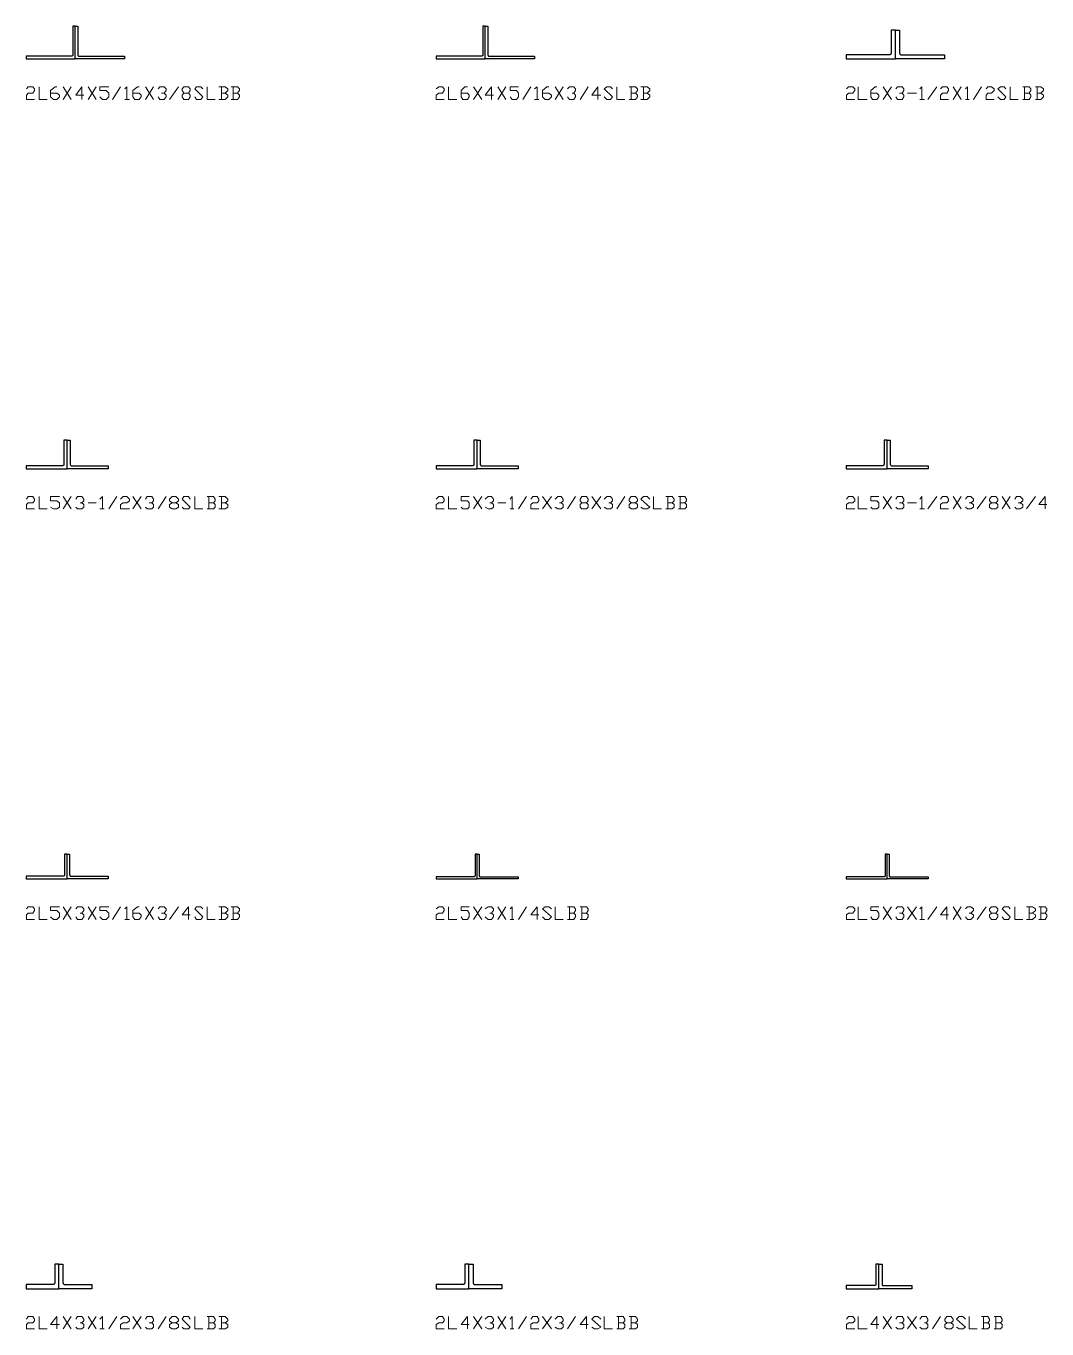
# Model space of a CAD drawing. Header units: inches. Extents: x 0 to 985, y -1555 to 12.
# Drawn here: x 500 to 624.5, y -1354.9 to -1196 of the extents above; entities that cross this region are included whole.
import ezdxf

# ---------------------------------------------------------------- set-up
doc = ezdxf.new("R2010")
doc.units = ezdxf.units.IN
doc.header["$MEASUREMENT"] = 0
doc.layers.add('AISC_STEEL', color=7, linetype='Continuous')

msp = doc.modelspace()

# ---------------------------------------------------------------- linework, layer by layer
at = {"color": 3, "lineweight": 0}
for points in [[(500.06, -1203.65), (500.27, -1203.43), (500.82, -1203.43), (501.04, -1203.65), (501.04, -1203.87), (500.82, -1204.19), (500.27, -1204.19), (500.06, -1204.41), (500.06, -1204.96), (501.04, -1204.96)], [(501.58, -1203.43), (501.58, -1204.96), (502.56, -1204.96)], [(503, -1204.19), (503.76, -1204.19), (504.09, -1204.41), (504.09, -1204.63), (503.76, -1204.96), (503.33, -1204.96), (503, -1204.63), (503, -1203.87), (503.55, -1203.43), (503.76, -1203.43)], [(504.53, -1204.96), (505.51, -1203.43)], [(504.53, -1203.43), (505.51, -1204.96)], [(507.04, -1204.41), (506.05, -1204.41), (506.82, -1203.43), (506.82, -1204.96)], [(507.58, -1204.96), (508.56, -1203.43)], [(507.58, -1203.43), (508.56, -1204.96)], [(509, -1204.63), (509.33, -1204.96), (509.76, -1204.96), (510.09, -1204.63), (510.09, -1204.19), (509.76, -1203.87), (509, -1203.87), (509, -1203.43), (510.09, -1203.43)], [(510.53, -1204.96), (511.51, -1203.43)], [(512.05, -1203.65), (512.27, -1203.43), (512.27, -1204.96)], [(513.03, -1204.19), (513.8, -1204.19), (514.02, -1204.41), (514.02, -1204.63), (513.8, -1204.96), (513.25, -1204.96), (513.03, -1204.63), (513.03, -1203.87), (513.58, -1203.43), (513.8, -1203.43)], [(514.56, -1204.96), (515.54, -1203.43)], [(514.56, -1203.43), (515.54, -1204.96)], [(516.09, -1203.65), (516.31, -1203.43), (516.85, -1203.43), (517.07, -1203.65), (517.07, -1203.87), (516.85, -1204.19), (516.52, -1204.19)], [(516.85, -1204.19), (517.07, -1204.41), (517.07, -1204.63), (516.85, -1204.96), (516.31, -1204.96), (516.09, -1204.63)], [(517.5, -1204.96), (518.6, -1203.43)], [(519.79, -1204.19), (520.01, -1204.41), (520.01, -1204.63), (519.79, -1204.96), (519.25, -1204.96), (519.03, -1204.63), (519.03, -1204.41), (519.25, -1204.19), (519.79, -1204.19), (520.01, -1203.87), (520.01, -1203.65), (519.79, -1203.43), (519.25, -1203.43), (519.03, -1203.65), (519.03, -1203.87), (519.25, -1204.19)], [(520.56, -1204.63), (520.78, -1204.96), (521.32, -1204.96), (521.54, -1204.63), (520.56, -1203.65), (520.78, -1203.43), (521.32, -1203.43), (521.54, -1203.65)], [(522.08, -1203.43), (522.08, -1204.96), (523.07, -1204.96)], [(524.27, -1204.19), (524.59, -1203.87), (524.59, -1203.65), (524.27, -1203.43), (523.5, -1203.43)], [(523.5, -1204.96), (524.27, -1204.96), (524.59, -1204.63), (524.59, -1204.41), (524.27, -1204.19), (523.83, -1204.19)], [(523.83, -1203.43), (523.83, -1204.96)], [(525.79, -1204.19), (526.01, -1203.87), (526.01, -1203.65), (525.79, -1203.43), (525.03, -1203.43)], [(525.03, -1204.96), (525.79, -1204.96), (526.01, -1204.63), (526.01, -1204.41), (525.79, -1204.19), (525.25, -1204.19)], [(525.25, -1203.43), (525.25, -1204.96)], [(550, -1203.65), (550.33, -1203.43), (550.77, -1203.43), (550.98, -1203.65), (550.98, -1203.87), (550.77, -1204.19), (550.33, -1204.19), (550, -1204.41), (550, -1204.96), (550.98, -1204.96)], [(551.53, -1203.43), (551.53, -1204.96), (552.51, -1204.96)], [(553.06, -1204.19), (553.82, -1204.19), (554.04, -1204.41), (554.04, -1204.63), (553.82, -1204.96), (553.27, -1204.96), (553.06, -1204.63), (553.06, -1203.87), (553.49, -1203.43), (553.82, -1203.43)], [(554.58, -1204.96), (555.56, -1203.43)], [(554.58, -1203.43), (555.56, -1204.96)], [(556.98, -1204.41), (556, -1204.41), (556.76, -1203.43), (556.76, -1204.96)], [(557.53, -1204.96), (558.51, -1203.43)], [(557.53, -1203.43), (558.51, -1204.96)], [(559.05, -1204.63), (559.27, -1204.96), (559.82, -1204.96), (560.03, -1204.63), (560.03, -1204.19), (559.82, -1203.87), (559.05, -1203.87), (559.05, -1203.43), (560.03, -1203.43)], [(560.58, -1204.96), (561.56, -1203.43)], [(562, -1203.65), (562.32, -1203.43), (562.32, -1204.96)], [(562.98, -1204.19), (563.74, -1204.19), (564.07, -1204.41), (564.07, -1204.63), (563.74, -1204.96), (563.31, -1204.96), (562.98, -1204.63), (562.98, -1203.87), (563.52, -1203.43), (563.74, -1203.43)], [(564.51, -1204.96), (565.49, -1203.43)], [(564.51, -1203.43), (565.49, -1204.96)], [(566.03, -1203.65), (566.25, -1203.43), (566.8, -1203.43), (567.01, -1203.65), (567.01, -1203.87), (566.8, -1204.19), (566.58, -1204.19)], [(566.8, -1204.19), (567.01, -1204.41), (567.01, -1204.63), (566.8, -1204.96), (566.25, -1204.96), (566.03, -1204.63)], [(567.56, -1204.96), (568.54, -1203.43)], [(570.07, -1204.41), (568.98, -1204.41), (569.74, -1203.43), (569.74, -1204.96)], [(570.5, -1204.63), (570.83, -1204.96), (571.27, -1204.96), (571.49, -1204.63), (570.5, -1203.65), (570.83, -1203.43), (571.27, -1203.43), (571.49, -1203.65)], [(572.03, -1203.43), (572.03, -1204.96), (573.01, -1204.96)], [(574.32, -1204.19), (574.54, -1203.87), (574.54, -1203.65), (574.32, -1203.43), (573.56, -1203.43)], [(573.56, -1204.96), (574.32, -1204.96), (574.54, -1204.63), (574.54, -1204.41), (574.32, -1204.19), (573.78, -1204.19)], [(573.78, -1203.43), (573.78, -1204.96)], [(575.74, -1204.19), (576.07, -1203.87), (576.07, -1203.65), (575.74, -1203.43), (574.97, -1203.43)], [(574.97, -1204.96), (575.74, -1204.96), (576.07, -1204.63), (576.07, -1204.41), (575.74, -1204.19), (575.3, -1204.19)], [(575.3, -1203.43), (575.3, -1204.96)], [(600.06, -1203.65), (600.27, -1203.43), (600.82, -1203.43), (601.04, -1203.65), (601.04, -1203.87), (600.82, -1204.19), (600.27, -1204.19), (600.06, -1204.41), (600.06, -1204.96), (601.04, -1204.96)], [(601.47, -1203.43), (601.47, -1204.96), (602.56, -1204.96)], [(603, -1204.19), (603.76, -1204.19), (603.98, -1204.41), (603.98, -1204.63), (603.76, -1204.96), (603.22, -1204.96), (603, -1204.63), (603, -1203.87), (603.55, -1203.43), (603.76, -1203.43)], [(604.53, -1204.96), (605.51, -1203.43)], [(604.53, -1203.43), (605.51, -1204.96)], [(606.05, -1203.65), (606.27, -1203.43), (606.82, -1203.43), (607.04, -1203.65), (607.04, -1203.87), (606.82, -1204.19), (606.49, -1204.19)], [(606.82, -1204.19), (607.04, -1204.41), (607.04, -1204.63), (606.82, -1204.96), (606.27, -1204.96), (606.05, -1204.63)], [(607.47, -1204.19), (608.56, -1204.19)], [(609, -1203.65), (609.22, -1203.43), (609.22, -1204.96)], [(609.98, -1204.96), (611.07, -1203.43)], [(611.51, -1203.65), (611.73, -1203.43), (612.27, -1203.43), (612.49, -1203.65), (612.49, -1203.87), (612.27, -1204.19), (611.73, -1204.19), (611.51, -1204.41), (611.51, -1204.96), (612.49, -1204.96)], [(613.03, -1204.96), (614.02, -1203.43)], [(613.03, -1203.43), (614.02, -1204.96)], [(614.56, -1203.65), (614.78, -1203.43), (614.78, -1204.96)], [(615.54, -1204.96), (616.52, -1203.43)], [(617.07, -1203.65), (617.29, -1203.43), (617.72, -1203.43), (618.05, -1203.65), (618.05, -1203.87), (617.72, -1204.19), (617.29, -1204.19), (617.07, -1204.41), (617.07, -1204.96), (618.05, -1204.96)], [(618.49, -1204.63), (618.81, -1204.96), (619.25, -1204.96), (619.47, -1204.63), (618.49, -1203.65), (618.81, -1203.43), (619.25, -1203.43), (619.47, -1203.65)], [(620.01, -1203.43), (620.01, -1204.96), (620.99, -1204.96)], [(622.3, -1204.19), (622.52, -1203.87), (622.52, -1203.65), (622.3, -1203.43), (621.54, -1203.43)], [(621.54, -1204.96), (622.3, -1204.96), (622.52, -1204.63), (622.52, -1204.41), (622.3, -1204.19), (621.76, -1204.19)], [(621.76, -1203.43), (621.76, -1204.96)], [(623.72, -1204.19), (624.05, -1203.87), (624.05, -1203.65), (623.72, -1203.43), (623.07, -1203.43)], [(623.07, -1204.96), (623.72, -1204.96), (624.05, -1204.63), (624.05, -1204.41), (623.72, -1204.19), (623.28, -1204.19)], [(623.28, -1203.43), (623.28, -1204.96)], [(512.05, -1204.96), (512.6, -1204.96)], [(562, -1204.96), (562.54, -1204.96)], [(609, -1204.96), (609.54, -1204.96)], [(614.56, -1204.96), (615, -1204.96)], [(500.06, -1253.7), (500.27, -1253.38), (500.82, -1253.38), (501.04, -1253.7), (501.04, -1253.92), (500.82, -1254.14), (500.27, -1254.14), (500.06, -1254.36), (500.06, -1254.9), (501.04, -1254.9)], [(501.58, -1253.38), (501.58, -1254.9), (502.56, -1254.9)], [(503, -1254.68), (503.33, -1254.9), (503.76, -1254.9), (504.09, -1254.68), (504.09, -1254.14), (503.76, -1253.92), (503, -1253.92), (503, -1253.38), (504.09, -1253.38)], [(504.53, -1254.9), (505.51, -1253.38)], [(504.53, -1253.38), (505.51, -1254.9)], [(506.05, -1253.7), (506.27, -1253.38), (506.82, -1253.38), (507.04, -1253.7), (507.04, -1253.92), (506.82, -1254.14), (506.6, -1254.14)], [(509, -1253.7), (509.33, -1253.38), (509.33, -1254.9)], [(510.09, -1254.9), (511.07, -1253.38)], [(511.51, -1253.7), (511.83, -1253.38), (512.27, -1253.38), (512.6, -1253.7), (512.6, -1253.92), (512.27, -1254.14), (511.83, -1254.14), (511.51, -1254.36), (511.51, -1254.9), (512.6, -1254.9)], [(513.03, -1254.9), (514.02, -1253.38)], [(513.03, -1253.38), (514.02, -1254.9)], [(514.56, -1253.7), (514.78, -1253.38), (515.32, -1253.38), (515.54, -1253.7), (515.54, -1253.92), (515.32, -1254.14), (515, -1254.14)], [(516.09, -1254.9), (517.07, -1253.38)], [(518.27, -1254.14), (518.6, -1254.36), (518.6, -1254.68), (518.27, -1254.9), (517.83, -1254.9), (517.5, -1254.68), (517.5, -1254.36), (517.83, -1254.14), (518.27, -1254.14), (518.6, -1253.92), (518.6, -1253.7), (518.27, -1253.38), (517.83, -1253.38), (517.5, -1253.7), (517.5, -1253.92), (517.83, -1254.14)], [(519.03, -1254.68), (519.25, -1254.9), (519.79, -1254.9), (520.01, -1254.68), (519.03, -1253.7), (519.25, -1253.38), (519.79, -1253.38), (520.01, -1253.7)], [(520.56, -1253.38), (520.56, -1254.9), (521.54, -1254.9)], [(522.85, -1254.14), (523.07, -1253.92), (523.07, -1253.7), (522.85, -1253.38), (522.08, -1253.38)], [(522.3, -1253.38), (522.3, -1254.9)], [(524.27, -1254.14), (524.59, -1253.92), (524.59, -1253.7), (524.27, -1253.38), (523.5, -1253.38)], [(523.83, -1253.38), (523.83, -1254.9)], [(550, -1253.7), (550.33, -1253.38), (550.77, -1253.38), (550.98, -1253.7), (550.98, -1253.92), (550.77, -1254.14), (550.33, -1254.14), (550, -1254.36), (550, -1254.9), (550.98, -1254.9)], [(551.53, -1253.38), (551.53, -1254.9), (552.51, -1254.9)], [(553.06, -1254.68), (553.27, -1254.9), (553.82, -1254.9), (554.04, -1254.68), (554.04, -1254.14), (553.82, -1253.92), (553.06, -1253.92), (553.06, -1253.38), (554.04, -1253.38)], [(554.58, -1254.9), (555.56, -1253.38)], [(554.58, -1253.38), (555.56, -1254.9)], [(556, -1253.7), (556.33, -1253.38), (556.76, -1253.38), (556.98, -1253.7), (556.98, -1253.92), (556.76, -1254.14), (556.55, -1254.14)], [(559.05, -1253.7), (559.27, -1253.38), (559.27, -1254.9)], [(560.03, -1254.9), (561.02, -1253.38)], [(561.56, -1253.7), (561.78, -1253.38), (562.32, -1253.38), (562.54, -1253.7), (562.54, -1253.92), (562.32, -1254.14), (561.78, -1254.14), (561.56, -1254.36), (561.56, -1254.9), (562.54, -1254.9)], [(562.98, -1254.9), (564.07, -1253.38)], [(562.98, -1253.38), (564.07, -1254.9)], [(564.51, -1253.7), (564.83, -1253.38), (565.27, -1253.38), (565.49, -1253.7), (565.49, -1253.92), (565.27, -1254.14), (565.05, -1254.14)], [(566.03, -1254.9), (567.01, -1253.38)], [(568.32, -1254.14), (568.54, -1254.36), (568.54, -1254.68), (568.32, -1254.9), (567.78, -1254.9), (567.56, -1254.68), (567.56, -1254.36), (567.78, -1254.14), (568.32, -1254.14), (568.54, -1253.92), (568.54, -1253.7), (568.32, -1253.38), (567.78, -1253.38), (567.56, -1253.7), (567.56, -1253.92), (567.78, -1254.14)], [(568.98, -1254.9), (570.07, -1253.38)], [(568.98, -1253.38), (570.07, -1254.9)], [(570.5, -1253.7), (570.83, -1253.38), (571.27, -1253.38), (571.49, -1253.7), (571.49, -1253.92), (571.27, -1254.14), (571.05, -1254.14)], [(572.03, -1254.9), (573.01, -1253.38)], [(574.32, -1254.14), (574.54, -1254.36), (574.54, -1254.68), (574.32, -1254.9), (573.78, -1254.9), (573.56, -1254.68), (573.56, -1254.36), (573.78, -1254.14), (574.32, -1254.14), (574.54, -1253.92), (574.54, -1253.7), (574.32, -1253.38), (573.78, -1253.38), (573.56, -1253.7), (573.56, -1253.92), (573.78, -1254.14)], [(574.97, -1254.68), (575.3, -1254.9), (575.74, -1254.9), (576.07, -1254.68), (574.97, -1253.7), (575.3, -1253.38), (575.74, -1253.38), (576.07, -1253.7)], [(576.5, -1253.38), (576.5, -1254.9), (577.48, -1254.9)], [(578.79, -1254.14), (579.01, -1253.92), (579.01, -1253.7), (578.79, -1253.38), (578.03, -1253.38)], [(578.25, -1253.38), (578.25, -1254.9)], [(580.32, -1254.14), (580.54, -1253.92), (580.54, -1253.7), (580.32, -1253.38), (579.55, -1253.38)], [(579.77, -1253.38), (579.77, -1254.9)], [(600.06, -1253.7), (600.27, -1253.38), (600.82, -1253.38), (601.04, -1253.7), (601.04, -1253.92), (600.82, -1254.14), (600.27, -1254.14), (600.06, -1254.36), (600.06, -1254.9), (601.04, -1254.9)], [(601.47, -1253.38), (601.47, -1254.9), (602.56, -1254.9)], [(603, -1254.68), (603.22, -1254.9), (603.76, -1254.9), (603.98, -1254.68), (603.98, -1254.14), (603.76, -1253.92), (603, -1253.92), (603, -1253.38), (603.98, -1253.38)], [(604.53, -1254.9), (605.51, -1253.38)], [(604.53, -1253.38), (605.51, -1254.9)], [(606.05, -1253.7), (606.27, -1253.38), (606.82, -1253.38), (607.04, -1253.7), (607.04, -1253.92), (606.82, -1254.14), (606.49, -1254.14)], [(609, -1253.7), (609.22, -1253.38), (609.22, -1254.9)], [(609.98, -1254.9), (611.07, -1253.38)], [(611.51, -1253.7), (611.73, -1253.38), (612.27, -1253.38), (612.49, -1253.7), (612.49, -1253.92), (612.27, -1254.14), (611.73, -1254.14), (611.51, -1254.36), (611.51, -1254.9), (612.49, -1254.9)], [(613.03, -1254.9), (614.02, -1253.38)], [(613.03, -1253.38), (614.02, -1254.9)], [(614.56, -1253.7), (614.78, -1253.38), (615.21, -1253.38), (615.54, -1253.7), (615.54, -1253.92), (615.21, -1254.14), (615, -1254.14)], [(615.98, -1254.9), (617.07, -1253.38)], [(618.27, -1254.14), (618.49, -1254.36), (618.49, -1254.68), (618.27, -1254.9), (617.72, -1254.9), (617.5, -1254.68), (617.5, -1254.36), (617.72, -1254.14), (618.27, -1254.14), (618.49, -1253.92), (618.49, -1253.7), (618.27, -1253.38), (617.72, -1253.38), (617.5, -1253.7), (617.5, -1253.92), (617.72, -1254.14)], [(619.03, -1254.9), (620.01, -1253.38)], [(619.03, -1253.38), (620.01, -1254.9)], [(620.56, -1253.7), (620.78, -1253.38), (621.21, -1253.38), (621.54, -1253.7), (621.54, -1253.92), (621.21, -1254.14), (620.99, -1254.14)], [(621.98, -1254.9), (623.07, -1253.38)], [(624.48, -1254.36), (623.5, -1254.36), (624.27, -1253.38), (624.27, -1254.9)], [(506.82, -1254.14), (507.04, -1254.36), (507.04, -1254.68), (506.82, -1254.9), (506.27, -1254.9), (506.05, -1254.68)], [(507.58, -1254.14), (508.56, -1254.14)], [(509, -1254.9), (509.54, -1254.9)], [(515.32, -1254.14), (515.54, -1254.36), (515.54, -1254.68), (515.32, -1254.9), (514.78, -1254.9), (514.56, -1254.68)], [(522.08, -1254.9), (522.85, -1254.9), (523.07, -1254.68), (523.07, -1254.36), (522.85, -1254.14), (522.3, -1254.14)], [(523.5, -1254.9), (524.27, -1254.9), (524.59, -1254.68), (524.59, -1254.36), (524.27, -1254.14), (523.83, -1254.14)], [(556.76, -1254.14), (556.98, -1254.36), (556.98, -1254.68), (556.76, -1254.9), (556.33, -1254.9), (556, -1254.68)], [(557.53, -1254.14), (558.51, -1254.14)], [(559.05, -1254.9), (559.49, -1254.9)], [(565.27, -1254.14), (565.49, -1254.36), (565.49, -1254.68), (565.27, -1254.9), (564.83, -1254.9), (564.51, -1254.68)], [(571.27, -1254.14), (571.49, -1254.36), (571.49, -1254.68), (571.27, -1254.9), (570.83, -1254.9), (570.5, -1254.68)], [(578.03, -1254.9), (578.79, -1254.9), (579.01, -1254.68), (579.01, -1254.36), (578.79, -1254.14), (578.25, -1254.14)], [(579.55, -1254.9), (580.32, -1254.9), (580.54, -1254.68), (580.54, -1254.36), (580.32, -1254.14), (579.77, -1254.14)], [(606.82, -1254.14), (607.04, -1254.36), (607.04, -1254.68), (606.82, -1254.9), (606.27, -1254.9), (606.05, -1254.68)], [(607.47, -1254.14), (608.56, -1254.14)], [(609, -1254.9), (609.54, -1254.9)], [(615.21, -1254.14), (615.54, -1254.36), (615.54, -1254.68), (615.21, -1254.9), (614.78, -1254.9), (614.56, -1254.68)], [(621.21, -1254.14), (621.54, -1254.36), (621.54, -1254.68), (621.21, -1254.9), (620.78, -1254.9), (620.56, -1254.68)], [(500.06, -1303.65), (500.27, -1303.43), (500.82, -1303.43), (501.04, -1303.65), (501.04, -1303.87), (500.82, -1304.19), (500.27, -1304.19), (500.06, -1304.41), (500.06, -1304.96), (501.04, -1304.96)], [(501.58, -1303.43), (501.58, -1304.96), (502.56, -1304.96)], [(503, -1304.63), (503.33, -1304.96), (503.76, -1304.96), (504.09, -1304.63), (504.09, -1304.19), (503.76, -1303.87), (503, -1303.87), (503, -1303.43), (504.09, -1303.43)], [(504.53, -1304.96), (505.51, -1303.43)], [(504.53, -1303.43), (505.51, -1304.96)], [(506.05, -1303.65), (506.27, -1303.43), (506.82, -1303.43), (507.04, -1303.65), (507.04, -1303.87), (506.82, -1304.19), (506.6, -1304.19)], [(506.82, -1304.19), (507.04, -1304.41), (507.04, -1304.63), (506.82, -1304.96), (506.27, -1304.96), (506.05, -1304.63)], [(507.58, -1304.96), (508.56, -1303.43)], [(507.58, -1303.43), (508.56, -1304.96)], [(509, -1304.63), (509.33, -1304.96), (509.76, -1304.96), (510.09, -1304.63), (510.09, -1304.19), (509.76, -1303.87), (509, -1303.87), (509, -1303.43), (510.09, -1303.43)], [(510.53, -1304.96), (511.51, -1303.43)], [(512.05, -1303.65), (512.27, -1303.43), (512.27, -1304.96)], [(513.03, -1304.19), (513.8, -1304.19), (514.02, -1304.41), (514.02, -1304.63), (513.8, -1304.96), (513.25, -1304.96), (513.03, -1304.63), (513.03, -1303.87), (513.58, -1303.43), (513.8, -1303.43)], [(514.56, -1304.96), (515.54, -1303.43)], [(514.56, -1303.43), (515.54, -1304.96)], [(516.09, -1303.65), (516.31, -1303.43), (516.85, -1303.43), (517.07, -1303.65), (517.07, -1303.87), (516.85, -1304.19), (516.52, -1304.19)], [(516.85, -1304.19), (517.07, -1304.41), (517.07, -1304.63), (516.85, -1304.96), (516.31, -1304.96), (516.09, -1304.63)], [(517.5, -1304.96), (518.6, -1303.43)], [(520.01, -1304.41), (519.03, -1304.41), (519.79, -1303.43), (519.79, -1304.96)], [(520.56, -1304.63), (520.78, -1304.96), (521.32, -1304.96), (521.54, -1304.63), (520.56, -1303.65), (520.78, -1303.43), (521.32, -1303.43), (521.54, -1303.65)], [(522.08, -1303.43), (522.08, -1304.96), (523.07, -1304.96)], [(524.27, -1304.19), (524.59, -1303.87), (524.59, -1303.65), (524.27, -1303.43), (523.5, -1303.43)], [(523.5, -1304.96), (524.27, -1304.96), (524.59, -1304.63), (524.59, -1304.41), (524.27, -1304.19), (523.83, -1304.19)], [(523.83, -1303.43), (523.83, -1304.96)], [(525.79, -1304.19), (526.01, -1303.87), (526.01, -1303.65), (525.79, -1303.43), (525.03, -1303.43)], [(525.03, -1304.96), (525.79, -1304.96), (526.01, -1304.63), (526.01, -1304.41), (525.79, -1304.19), (525.25, -1304.19)], [(525.25, -1303.43), (525.25, -1304.96)], [(550, -1303.65), (550.33, -1303.43), (550.77, -1303.43), (550.98, -1303.65), (550.98, -1303.87), (550.77, -1304.19), (550.33, -1304.19), (550, -1304.41), (550, -1304.96), (550.98, -1304.96)], [(551.53, -1303.43), (551.53, -1304.96), (552.51, -1304.96)], [(553.06, -1304.63), (553.27, -1304.96), (553.82, -1304.96), (554.04, -1304.63), (554.04, -1304.19), (553.82, -1303.87), (553.06, -1303.87), (553.06, -1303.43), (554.04, -1303.43)], [(554.58, -1304.96), (555.56, -1303.43)], [(554.58, -1303.43), (555.56, -1304.96)], [(556, -1303.65), (556.33, -1303.43), (556.76, -1303.43), (556.98, -1303.65), (556.98, -1303.87), (556.76, -1304.19), (556.55, -1304.19)], [(556.76, -1304.19), (556.98, -1304.41), (556.98, -1304.63), (556.76, -1304.96), (556.33, -1304.96), (556, -1304.63)], [(557.53, -1304.96), (558.51, -1303.43)], [(557.53, -1303.43), (558.51, -1304.96)], [(559.05, -1303.65), (559.27, -1303.43), (559.27, -1304.96)], [(560.03, -1304.96), (561.02, -1303.43)], [(562.54, -1304.41), (561.56, -1304.41), (562.32, -1303.43), (562.32, -1304.96)], [(562.98, -1304.63), (563.31, -1304.96), (563.74, -1304.96), (564.07, -1304.63), (562.98, -1303.65), (563.31, -1303.43), (563.74, -1303.43), (564.07, -1303.65)], [(564.51, -1303.43), (564.51, -1304.96), (565.49, -1304.96)], [(566.8, -1304.19), (567.01, -1303.87), (567.01, -1303.65), (566.8, -1303.43), (566.03, -1303.43)], [(566.03, -1304.96), (566.8, -1304.96), (567.01, -1304.63), (567.01, -1304.41), (566.8, -1304.19), (566.25, -1304.19)], [(566.25, -1303.43), (566.25, -1304.96)], [(568.32, -1304.19), (568.54, -1303.87), (568.54, -1303.65), (568.32, -1303.43), (567.56, -1303.43)], [(567.56, -1304.96), (568.32, -1304.96), (568.54, -1304.63), (568.54, -1304.41), (568.32, -1304.19), (567.78, -1304.19)], [(567.78, -1303.43), (567.78, -1304.96)], [(600.06, -1303.65), (600.27, -1303.43), (600.82, -1303.43), (601.04, -1303.65), (601.04, -1303.87), (600.82, -1304.19), (600.27, -1304.19), (600.06, -1304.41), (600.06, -1304.96), (601.04, -1304.96)], [(601.47, -1303.43), (601.47, -1304.96), (602.56, -1304.96)], [(603, -1304.63), (603.22, -1304.96), (603.76, -1304.96), (603.98, -1304.63), (603.98, -1304.19), (603.76, -1303.87), (603, -1303.87), (603, -1303.43), (603.98, -1303.43)], [(604.53, -1304.96), (605.51, -1303.43)], [(604.53, -1303.43), (605.51, -1304.96)], [(606.05, -1303.65), (606.27, -1303.43), (606.82, -1303.43), (607.04, -1303.65), (607.04, -1303.87), (606.82, -1304.19), (606.49, -1304.19)], [(606.82, -1304.19), (607.04, -1304.41), (607.04, -1304.63), (606.82, -1304.96), (606.27, -1304.96), (606.05, -1304.63)], [(607.47, -1304.96), (608.56, -1303.43)], [(607.47, -1303.43), (608.56, -1304.96)], [(609, -1303.65), (609.22, -1303.43), (609.22, -1304.96)], [(609.98, -1304.96), (611.07, -1303.43)], [(612.49, -1304.41), (611.51, -1304.41), (612.27, -1303.43), (612.27, -1304.96)], [(613.03, -1304.96), (614.02, -1303.43)], [(613.03, -1303.43), (614.02, -1304.96)], [(614.56, -1303.65), (614.78, -1303.43), (615.21, -1303.43), (615.54, -1303.65), (615.54, -1303.87), (615.21, -1304.19), (615, -1304.19)], [(615.21, -1304.19), (615.54, -1304.41), (615.54, -1304.63), (615.21, -1304.96), (614.78, -1304.96), (614.56, -1304.63)], [(615.98, -1304.96), (617.07, -1303.43)], [(618.27, -1304.19), (618.49, -1304.41), (618.49, -1304.63), (618.27, -1304.96), (617.72, -1304.96), (617.5, -1304.63), (617.5, -1304.41), (617.72, -1304.19), (618.27, -1304.19), (618.49, -1303.87), (618.49, -1303.65), (618.27, -1303.43), (617.72, -1303.43), (617.5, -1303.65), (617.5, -1303.87), (617.72, -1304.19)], [(619.03, -1304.63), (619.25, -1304.96), (619.79, -1304.96), (620.01, -1304.63), (619.03, -1303.65), (619.25, -1303.43), (619.79, -1303.43), (620.01, -1303.65)], [(620.56, -1303.43), (620.56, -1304.96), (621.54, -1304.96)], [(622.74, -1304.19), (623.07, -1303.87), (623.07, -1303.65), (622.74, -1303.43), (621.98, -1303.43)], [(621.98, -1304.96), (622.74, -1304.96), (623.07, -1304.63), (623.07, -1304.41), (622.74, -1304.19), (622.3, -1304.19)], [(622.3, -1303.43), (622.3, -1304.96)], [(624.27, -1304.19), (624.48, -1303.87), (624.48, -1303.65), (624.27, -1303.43), (623.5, -1303.43)], [(623.5, -1304.96), (624.27, -1304.96), (624.48, -1304.63), (624.48, -1304.41), (624.27, -1304.19), (623.72, -1304.19)], [(623.72, -1303.43), (623.72, -1304.96)], [(512.05, -1304.96), (512.6, -1304.96)], [(559.05, -1304.96), (559.49, -1304.96)], [(609, -1304.96), (609.54, -1304.96)], [(500.06, -1353.7), (500.27, -1353.38), (500.82, -1353.38), (501.04, -1353.7), (501.04, -1353.92), (500.82, -1354.14), (500.27, -1354.14), (500.06, -1354.36), (500.06, -1354.9), (501.04, -1354.9)], [(501.58, -1353.38), (501.58, -1354.9), (502.56, -1354.9)], [(504.09, -1354.36), (503, -1354.36), (503.76, -1353.38), (503.76, -1354.9)], [(504.53, -1354.9), (505.51, -1353.38)], [(504.53, -1353.38), (505.51, -1354.9)], [(506.05, -1353.7), (506.27, -1353.38), (506.82, -1353.38), (507.04, -1353.7), (507.04, -1353.92), (506.82, -1354.14), (506.6, -1354.14)], [(507.58, -1354.9), (508.56, -1353.38)], [(507.58, -1353.38), (508.56, -1354.9)], [(509, -1353.7), (509.33, -1353.38), (509.33, -1354.9)], [(510.09, -1354.9), (511.07, -1353.38)], [(511.51, -1353.7), (511.83, -1353.38), (512.27, -1353.38), (512.6, -1353.7), (512.6, -1353.92), (512.27, -1354.14), (511.83, -1354.14), (511.51, -1354.36), (511.51, -1354.9), (512.6, -1354.9)], [(513.03, -1354.9), (514.02, -1353.38)], [(513.03, -1353.38), (514.02, -1354.9)], [(514.56, -1353.7), (514.78, -1353.38), (515.32, -1353.38), (515.54, -1353.7), (515.54, -1353.92), (515.32, -1354.14), (515, -1354.14)], [(516.09, -1354.9), (517.07, -1353.38)], [(518.27, -1354.14), (518.6, -1354.36), (518.6, -1354.69), (518.27, -1354.9), (517.83, -1354.9), (517.5, -1354.69), (517.5, -1354.36), (517.83, -1354.14), (518.27, -1354.14), (518.6, -1353.92), (518.6, -1353.7), (518.27, -1353.38), (517.83, -1353.38), (517.5, -1353.7), (517.5, -1353.92), (517.83, -1354.14)], [(519.03, -1354.69), (519.25, -1354.9), (519.79, -1354.9), (520.01, -1354.69), (519.03, -1353.7), (519.25, -1353.38), (519.79, -1353.38), (520.01, -1353.7)], [(520.56, -1353.38), (520.56, -1354.9), (521.54, -1354.9)], [(522.85, -1354.14), (523.07, -1353.92), (523.07, -1353.7), (522.85, -1353.38), (522.08, -1353.38)], [(522.3, -1353.38), (522.3, -1354.9)], [(524.27, -1354.14), (524.59, -1353.92), (524.59, -1353.7), (524.27, -1353.38), (523.5, -1353.38)], [(523.83, -1353.38), (523.83, -1354.9)], [(550, -1353.7), (550.33, -1353.38), (550.77, -1353.38), (550.98, -1353.7), (550.98, -1353.92), (550.77, -1354.14), (550.33, -1354.14), (550, -1354.36), (550, -1354.9), (550.98, -1354.9)], [(551.53, -1353.38), (551.53, -1354.9), (552.51, -1354.9)], [(554.04, -1354.36), (553.06, -1354.36), (553.82, -1353.38), (553.82, -1354.9)], [(554.58, -1354.9), (555.56, -1353.38)], [(554.58, -1353.38), (555.56, -1354.9)], [(556, -1353.7), (556.33, -1353.38), (556.76, -1353.38), (556.98, -1353.7), (556.98, -1353.92), (556.76, -1354.14), (556.55, -1354.14)], [(557.53, -1354.9), (558.51, -1353.38)], [(557.53, -1353.38), (558.51, -1354.9)], [(559.05, -1353.7), (559.27, -1353.38), (559.27, -1354.9)], [(560.03, -1354.9), (561.02, -1353.38)], [(561.56, -1353.7), (561.78, -1353.38), (562.32, -1353.38), (562.54, -1353.7), (562.54, -1353.92), (562.32, -1354.14), (561.78, -1354.14), (561.56, -1354.36), (561.56, -1354.9), (562.54, -1354.9)], [(562.98, -1354.9), (564.07, -1353.38)], [(562.98, -1353.38), (564.07, -1354.9)], [(564.51, -1353.7), (564.83, -1353.38), (565.27, -1353.38), (565.49, -1353.7), (565.49, -1353.92), (565.27, -1354.14), (565.05, -1354.14)], [(566.03, -1354.9), (567.01, -1353.38)], [(568.54, -1354.36), (567.56, -1354.36), (568.32, -1353.38), (568.32, -1354.9)], [(568.98, -1354.69), (569.3, -1354.9), (569.74, -1354.9), (570.07, -1354.69), (568.98, -1353.7), (569.3, -1353.38), (569.74, -1353.38), (570.07, -1353.7)], [(570.5, -1353.38), (570.5, -1354.9), (571.49, -1354.9)], [(572.79, -1354.14), (573.01, -1353.92), (573.01, -1353.7), (572.79, -1353.38), (572.03, -1353.38)], [(572.25, -1353.38), (572.25, -1354.9)], [(574.32, -1354.14), (574.54, -1353.92), (574.54, -1353.7), (574.32, -1353.38), (573.56, -1353.38)], [(573.78, -1353.38), (573.78, -1354.9)], [(600.06, -1353.7), (600.27, -1353.38), (600.82, -1353.38), (601.04, -1353.7), (601.04, -1353.92), (600.82, -1354.14), (600.27, -1354.14), (600.06, -1354.36), (600.06, -1354.9), (601.04, -1354.9)], [(601.47, -1353.38), (601.47, -1354.9), (602.56, -1354.9)], [(603.98, -1354.36), (603, -1354.36), (603.76, -1353.38), (603.76, -1354.9)], [(604.53, -1354.9), (605.51, -1353.38)], [(604.53, -1353.38), (605.51, -1354.9)], [(606.05, -1353.7), (606.27, -1353.38), (606.82, -1353.38), (607.04, -1353.7), (607.04, -1353.92), (606.82, -1354.14), (606.49, -1354.14)], [(607.47, -1354.9), (608.56, -1353.38)], [(607.47, -1353.38), (608.56, -1354.9)], [(609, -1353.7), (609.22, -1353.38), (609.76, -1353.38), (609.98, -1353.7), (609.98, -1353.92), (609.76, -1354.14), (609.54, -1354.14)], [(610.53, -1354.9), (611.51, -1353.38)], [(612.82, -1354.14), (613.03, -1354.36), (613.03, -1354.69), (612.82, -1354.9), (612.27, -1354.9), (612.05, -1354.69), (612.05, -1354.36), (612.27, -1354.14), (612.82, -1354.14), (613.03, -1353.92), (613.03, -1353.7), (612.82, -1353.38), (612.27, -1353.38), (612.05, -1353.7), (612.05, -1353.92), (612.27, -1354.14)], [(613.47, -1354.69), (613.8, -1354.9), (614.23, -1354.9), (614.56, -1354.69), (613.47, -1353.7), (613.8, -1353.38), (614.23, -1353.38), (614.56, -1353.7)], [(615, -1353.38), (615, -1354.9), (615.98, -1354.9)], [(617.29, -1354.14), (617.5, -1353.92), (617.5, -1353.7), (617.29, -1353.38), (616.52, -1353.38)], [(616.74, -1353.38), (616.74, -1354.9)], [(618.81, -1354.14), (619.03, -1353.92), (619.03, -1353.7), (618.81, -1353.38), (618.05, -1353.38)], [(618.27, -1353.38), (618.27, -1354.9)], [(506.82, -1354.14), (507.04, -1354.36), (507.04, -1354.69), (506.82, -1354.9), (506.27, -1354.9), (506.05, -1354.69)], [(509, -1354.9), (509.54, -1354.9)], [(515.32, -1354.14), (515.54, -1354.36), (515.54, -1354.69), (515.32, -1354.9), (514.78, -1354.9), (514.56, -1354.69)], [(522.08, -1354.9), (522.85, -1354.9), (523.07, -1354.69), (523.07, -1354.36), (522.85, -1354.14), (522.3, -1354.14)], [(523.5, -1354.9), (524.27, -1354.9), (524.59, -1354.69), (524.59, -1354.36), (524.27, -1354.14), (523.83, -1354.14)], [(556.76, -1354.14), (556.98, -1354.36), (556.98, -1354.69), (556.76, -1354.9), (556.33, -1354.9), (556, -1354.69)], [(559.05, -1354.9), (559.49, -1354.9)], [(565.27, -1354.14), (565.49, -1354.36), (565.49, -1354.69), (565.27, -1354.9), (564.83, -1354.9), (564.51, -1354.69)], [(572.03, -1354.9), (572.79, -1354.9), (573.01, -1354.69), (573.01, -1354.36), (572.79, -1354.14), (572.25, -1354.14)], [(573.56, -1354.9), (574.32, -1354.9), (574.54, -1354.69), (574.54, -1354.36), (574.32, -1354.14), (573.78, -1354.14)], [(606.82, -1354.14), (607.04, -1354.36), (607.04, -1354.69), (606.82, -1354.9), (606.27, -1354.9), (606.05, -1354.69)], [(609.76, -1354.14), (609.98, -1354.36), (609.98, -1354.69), (609.76, -1354.9), (609.22, -1354.9), (609, -1354.69)], [(616.52, -1354.9), (617.29, -1354.9), (617.5, -1354.69), (617.5, -1354.36), (617.29, -1354.14), (616.74, -1354.14)], [(618.05, -1354.9), (618.81, -1354.9), (619.03, -1354.69), (619.03, -1354.36), (618.81, -1354.14), (618.27, -1354.14)]]:
    msp.add_lwpolyline(points, dxfattribs=at)
at = {"layer": 'AISC_STEEL'}
for points in [[(500, -1200), (506, -1200), (506, -1196), (505.69, -1196), (505.69, -1199.53), (505.69, -1199.55), (505.68, -1199.57), (505.68, -1199.59), (505.67, -1199.61), (505.65, -1199.63), (505.64, -1199.64), (505.63, -1199.65), (505.61, -1199.67), (505.59, -1199.68), (505.57, -1199.68), (505.55, -1199.69), (505.53, -1199.69), (500, -1199.69)], [(512, -1200), (506, -1200), (506, -1196), (506.31, -1196), (506.31, -1199.53), (506.31, -1199.55), (506.32, -1199.57), (506.32, -1199.59), (506.33, -1199.61), (506.35, -1199.63), (506.36, -1199.64), (506.37, -1199.65), (506.39, -1199.67), (506.41, -1199.68), (506.43, -1199.68), (506.45, -1199.69), (506.47, -1199.69), (512, -1199.69)], [(550, -1200), (556, -1200), (556, -1196), (555.69, -1196), (555.69, -1199.53), (555.69, -1199.55), (555.68, -1199.57), (555.68, -1199.59), (555.67, -1199.61), (555.65, -1199.63), (555.64, -1199.64), (555.63, -1199.65), (555.61, -1199.67), (555.59, -1199.68), (555.57, -1199.68), (555.55, -1199.69), (555.53, -1199.69), (550, -1199.69)], [(562, -1200), (556, -1200), (556, -1196), (556.31, -1196), (556.31, -1199.53), (556.31, -1199.55), (556.32, -1199.57), (556.32, -1199.59), (556.33, -1199.61), (556.35, -1199.63), (556.36, -1199.64), (556.37, -1199.65), (556.39, -1199.67), (556.41, -1199.68), (556.43, -1199.68), (556.45, -1199.69), (556.47, -1199.69), (562, -1199.69)], [(600, -1200), (606, -1200), (606, -1196.5), (605.5, -1196.5), (605.5, -1199.25), (605.5, -1199.28), (605.49, -1199.31), (605.49, -1199.33), (605.48, -1199.36), (605.46, -1199.38), (605.45, -1199.41), (605.43, -1199.43), (605.41, -1199.45), (605.38, -1199.46), (605.36, -1199.48), (605.33, -1199.49), (605.31, -1199.49), (605.28, -1199.5), (605.25, -1199.5), (600, -1199.5)], [(612, -1200), (606, -1200), (606, -1196.5), (606.5, -1196.5), (606.5, -1199.25), (606.5, -1199.28), (606.51, -1199.31), (606.51, -1199.33), (606.52, -1199.36), (606.54, -1199.38), (606.55, -1199.41), (606.57, -1199.43), (606.59, -1199.45), (606.62, -1199.46), (606.64, -1199.48), (606.67, -1199.49), (606.69, -1199.49), (606.72, -1199.5), (606.75, -1199.5), (612, -1199.5)], [(500, -1250), (505, -1250), (505, -1246.5), (504.62, -1246.5), (504.62, -1249.44), (504.62, -1249.46), (504.62, -1249.49), (504.61, -1249.51), (504.6, -1249.53), (504.59, -1249.55), (504.57, -1249.57), (504.55, -1249.59), (504.53, -1249.6), (504.51, -1249.61), (504.49, -1249.62), (504.46, -1249.62), (504.44, -1249.62), (500, -1249.62)], [(510, -1250), (505, -1250), (505, -1246.5), (505.38, -1246.5), (505.38, -1249.44), (505.38, -1249.46), (505.38, -1249.49), (505.39, -1249.51), (505.4, -1249.53), (505.41, -1249.55), (505.43, -1249.57), (505.45, -1249.59), (505.47, -1249.6), (505.49, -1249.61), (505.51, -1249.62), (505.54, -1249.62), (505.56, -1249.62), (510, -1249.62)], [(550, -1250), (555, -1250), (555, -1246.5), (554.62, -1246.5), (554.62, -1249.44), (554.62, -1249.46), (554.62, -1249.49), (554.61, -1249.51), (554.6, -1249.53), (554.59, -1249.55), (554.57, -1249.57), (554.55, -1249.59), (554.53, -1249.6), (554.51, -1249.61), (554.49, -1249.62), (554.46, -1249.62), (554.44, -1249.62), (550, -1249.62)], [(560, -1250), (555, -1250), (555, -1246.5), (555.38, -1246.5), (555.38, -1249.44), (555.38, -1249.46), (555.38, -1249.49), (555.39, -1249.51), (555.4, -1249.53), (555.41, -1249.55), (555.43, -1249.57), (555.45, -1249.59), (555.47, -1249.6), (555.49, -1249.61), (555.51, -1249.62), (555.54, -1249.62), (555.56, -1249.62), (560, -1249.62)], [(600, -1250), (605, -1250), (605, -1246.5), (604.62, -1246.5), (604.62, -1249.44), (604.62, -1249.46), (604.62, -1249.49), (604.61, -1249.51), (604.6, -1249.53), (604.59, -1249.55), (604.57, -1249.57), (604.55, -1249.59), (604.53, -1249.6), (604.51, -1249.61), (604.49, -1249.62), (604.46, -1249.62), (604.44, -1249.62), (600, -1249.62)], [(610, -1250), (605, -1250), (605, -1246.5), (605.38, -1246.5), (605.38, -1249.44), (605.38, -1249.46), (605.38, -1249.49), (605.39, -1249.51), (605.4, -1249.53), (605.41, -1249.55), (605.43, -1249.57), (605.45, -1249.59), (605.47, -1249.6), (605.49, -1249.61), (605.51, -1249.62), (605.54, -1249.62), (605.56, -1249.62), (610, -1249.62)], [(500, -1300), (505, -1300), (505, -1297), (504.69, -1297), (504.69, -1299.53), (504.69, -1299.55), (504.68, -1299.57), (504.68, -1299.59), (504.67, -1299.61), (504.65, -1299.63), (504.64, -1299.64), (504.63, -1299.65), (504.61, -1299.67), (504.59, -1299.68), (504.57, -1299.68), (504.55, -1299.69), (504.53, -1299.69), (500, -1299.69)], [(510, -1300), (505, -1300), (505, -1297), (505.31, -1297), (505.31, -1299.53), (505.31, -1299.55), (505.32, -1299.57), (505.32, -1299.59), (505.33, -1299.61), (505.35, -1299.63), (505.36, -1299.64), (505.37, -1299.65), (505.39, -1299.67), (505.41, -1299.68), (505.43, -1299.68), (505.45, -1299.69), (505.47, -1299.69), (510, -1299.69)], [(550, -1300), (555, -1300), (555, -1297), (554.75, -1297), (554.75, -1299.62), (554.75, -1299.64), (554.75, -1299.66), (554.74, -1299.67), (554.73, -1299.69), (554.72, -1299.7), (554.71, -1299.71), (554.7, -1299.72), (554.69, -1299.73), (554.67, -1299.74), (554.66, -1299.75), (554.64, -1299.75), (554.62, -1299.75), (550, -1299.75)], [(560, -1300), (555, -1300), (555, -1297), (555.25, -1297), (555.25, -1299.62), (555.25, -1299.64), (555.25, -1299.66), (555.26, -1299.67), (555.27, -1299.69), (555.28, -1299.7), (555.29, -1299.71), (555.3, -1299.72), (555.31, -1299.73), (555.33, -1299.74), (555.34, -1299.75), (555.36, -1299.75), (555.38, -1299.75), (560, -1299.75)], [(600, -1300), (605, -1300), (605, -1297), (604.75, -1297), (604.75, -1299.62), (604.75, -1299.64), (604.75, -1299.66), (604.74, -1299.67), (604.73, -1299.69), (604.72, -1299.7), (604.71, -1299.71), (604.7, -1299.72), (604.69, -1299.73), (604.67, -1299.74), (604.66, -1299.75), (604.64, -1299.75), (604.62, -1299.75), (600, -1299.75)], [(610, -1300), (605, -1300), (605, -1297), (605.25, -1297), (605.25, -1299.62), (605.25, -1299.64), (605.25, -1299.66), (605.26, -1299.67), (605.27, -1299.69), (605.28, -1299.7), (605.29, -1299.71), (605.3, -1299.72), (605.31, -1299.73), (605.33, -1299.74), (605.34, -1299.75), (605.36, -1299.75), (605.38, -1299.75), (610, -1299.75)], [(500, -1350), (504, -1350), (504, -1347), (503.5, -1347), (503.5, -1349.25), (503.5, -1349.28), (503.49, -1349.31), (503.49, -1349.33), (503.48, -1349.36), (503.46, -1349.38), (503.45, -1349.41), (503.43, -1349.43), (503.41, -1349.45), (503.38, -1349.46), (503.36, -1349.48), (503.33, -1349.49), (503.31, -1349.49), (503.28, -1349.5), (503.25, -1349.5), (500, -1349.5)], [(508, -1350), (504, -1350), (504, -1347), (504.5, -1347), (504.5, -1349.25), (504.5, -1349.28), (504.51, -1349.31), (504.51, -1349.33), (504.52, -1349.36), (504.54, -1349.38), (504.55, -1349.41), (504.57, -1349.43), (504.59, -1349.45), (504.62, -1349.46), (504.64, -1349.48), (504.67, -1349.49), (504.69, -1349.49), (504.72, -1349.5), (504.75, -1349.5), (508, -1349.5)], [(550, -1350), (554, -1350), (554, -1347), (553.5, -1347), (553.5, -1349.25), (553.5, -1349.28), (553.49, -1349.31), (553.49, -1349.33), (553.48, -1349.36), (553.46, -1349.38), (553.45, -1349.41), (553.43, -1349.43), (553.41, -1349.45), (553.38, -1349.46), (553.36, -1349.48), (553.33, -1349.49), (553.31, -1349.49), (553.28, -1349.5), (553.25, -1349.5), (550, -1349.5)], [(558, -1350), (554, -1350), (554, -1347), (554.5, -1347), (554.5, -1349.25), (554.5, -1349.28), (554.51, -1349.31), (554.51, -1349.33), (554.52, -1349.36), (554.54, -1349.38), (554.55, -1349.41), (554.57, -1349.43), (554.59, -1349.45), (554.62, -1349.46), (554.64, -1349.48), (554.67, -1349.49), (554.69, -1349.49), (554.72, -1349.5), (554.75, -1349.5), (558, -1349.5)], [(600, -1350), (604, -1350), (604, -1347), (603.62, -1347), (603.62, -1349.44), (603.62, -1349.46), (603.62, -1349.49), (603.61, -1349.51), (603.6, -1349.53), (603.59, -1349.55), (603.57, -1349.57), (603.55, -1349.59), (603.53, -1349.6), (603.51, -1349.61), (603.49, -1349.62), (603.46, -1349.62), (603.44, -1349.62), (600, -1349.62)], [(608, -1350), (604, -1350), (604, -1347), (604.38, -1347), (604.38, -1349.44), (604.38, -1349.46), (604.38, -1349.49), (604.39, -1349.51), (604.4, -1349.53), (604.41, -1349.55), (604.43, -1349.57), (604.45, -1349.59), (604.47, -1349.6), (604.49, -1349.61), (604.51, -1349.62), (604.54, -1349.62), (604.56, -1349.62), (608, -1349.62)]]:
    msp.add_lwpolyline(points, close=True, dxfattribs=at)

doc.saveas('drawing.dxf')
